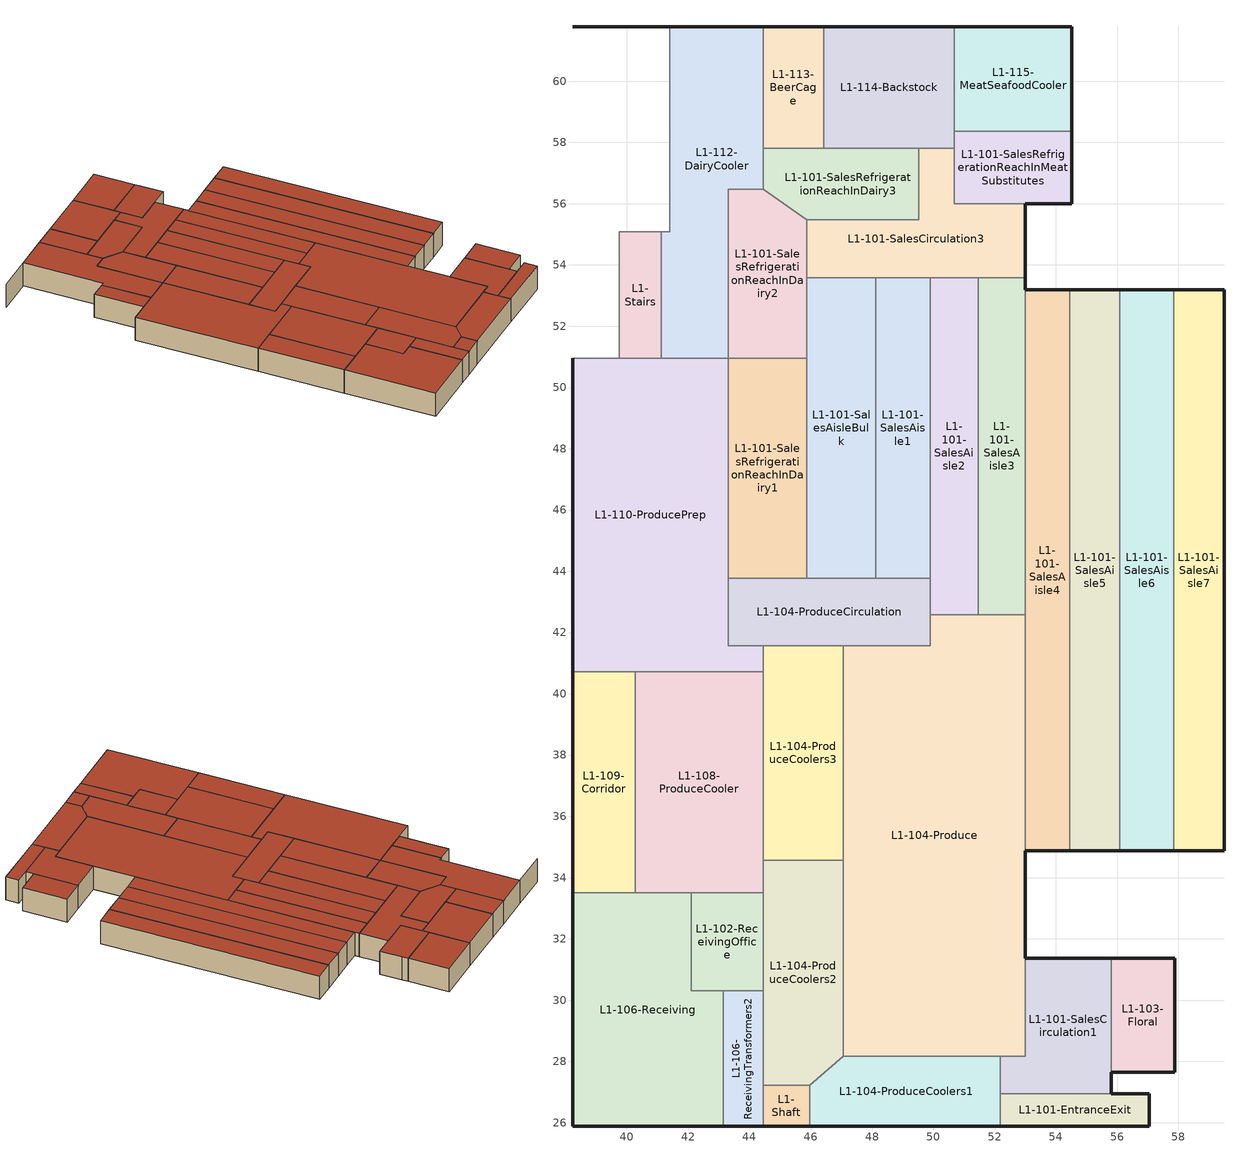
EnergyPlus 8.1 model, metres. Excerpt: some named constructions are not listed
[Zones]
L1-106-Receiving
 floor ground (Interior Floor): 38.22,25.88 38.22,33.5 42.09,33.5 42.09,30.31 43.15,30.31 43.15,25.88 z0
 wall outside (Exterior Wall): 38.22,33.5 38.22,25.88 43.15,25.88 z0:2.13
 wall to L1-102-ReceivingOffice (Interior Wall): 43.15,30.31 42.09,30.31 42.09,33.5 z0:2.13
 wall to L1-108-ProduceCooler (Interior Wall): 42.09,33.5 40.26,33.5 z0:2.13
 wall to L1-109-Corridor (Interior Wall): 40.26,33.5 38.22,33.5 z0:2.13
 wall to L1-106-ReceivingTransformers2 (Interior Wall): 43.15,25.88 43.15,30.31 z0:2.13
 roof outside (Exterior Roof): 38.22,25.88 43.15,25.88 43.15,30.31 42.09,30.31 42.09,33.5 38.22,33.5 z2.13
L1-112-DairyCooler
 floor ground (Interior Floor): 41.12,50.96 41.12,55.08 41.4,55.08 41.4,61.78 44.44,61.78 44.44,56.48 43.31,56.48 43.31,50.96 z0
 wall outside (Exterior Wall): 44.44,61.78 41.4,61.78 z0:2.13
 wall inside (Interior Wall): 41.4,61.78 41.4,55.08 41.12,55.08 z0:2.13
 wall to L1-Stairs (Interior Wall): 41.12,55.08 41.12,50.96 z0:2.13
 wall to L1-110-ProducePrep (Interior Wall): 41.12,50.96 43.31,50.96 z0:2.13
 wall to L1-101-SalesRefrigerationReachInDairy2 (Interior Wall): 43.31,50.96 43.31,56.48 44.44,56.48 z0:2.13
 wall to L1-101-SalesRefrigerationReachInDairy3 (Interior Wall): 44.44,56.48 44.44,57.81 z0:2.13
 wall to L1-113-BeerCage (Interior Wall): 44.44,57.81 44.44,61.78 z0:2.13
 roof outside (Exterior Roof): 41.12,50.96 43.31,50.96 43.31,56.48 44.44,56.48 44.44,61.78 41.4,61.78 41.4,55.08 41.12,55.08 z2.13
L1-Stairs
 floor ground (Interior Floor): 39.75,50.96 39.75,55.08 41.12,55.08 41.12,50.96 z0
 wall inside (Interior Wall): 41.12,55.08 39.75,55.08 z0:2.13
 wall to L1-111-GroceryFreezer (Interior Wall): 39.75,55.08 39.75,50.96 z0:2.13
 wall to L1-110-ProducePrep (Interior Wall): 39.75,50.96 41.12,50.96 z0:2.13
 roof outside (Exterior Roof): 39.75,50.96 41.12,50.96 41.12,55.08 39.75,55.08 z2.13
L1-110-ProducePrep
 floor ground (Interior Floor): 38.22,40.72 38.22,50.96 43.31,50.96 43.31,41.57 44.44,41.57 44.44,40.72 z0
 wall outside (Exterior Wall): 38.22,50.96 38.22,40.72 z0:2.13
 wall to L1-111-GroceryFreezer (Interior Wall): 39.75,50.96 38.22,50.96 z0:2.13
 wall to L1-109-Corridor (Interior Wall): 38.22,40.72 40.26,40.72 z0:2.13
 wall to L1-108-ProduceCooler (Interior Wall): 40.26,40.72 44.44,40.72 z0:2.13
 wall to L1-104-ProduceCoolers3 (Interior Wall): 44.44,40.72 44.44,41.57 z0:2.13
 wall to L1-104-ProduceCirculation (Interior Wall): 44.44,41.57 43.31,41.57 43.31,43.77 z0:2.13
 wall to L1-101-SalesRefrigerationReachInDairy1 (Interior Wall): 43.31,43.77 43.31,50.96 z0:2.13
 roof outside (Exterior Roof): 38.22,40.72 44.44,40.72 44.44,41.57 43.31,41.57 43.31,50.96 38.22,50.96 z2.13
L1-109-Corridor
 floor ground (Interior Floor): 38.22,33.5 38.22,40.72 40.26,40.72 40.26,33.5 z0
 wall outside (Exterior Wall): 38.22,40.72 38.22,33.5 z0:2.13
 wall to L1-108-ProduceCooler (Interior Wall): 40.26,33.5 40.26,40.72 z0:2.13
 roof outside (Exterior Roof): 38.22,33.5 40.26,33.5 40.26,40.72 38.22,40.72 z2.13
L1-115-MeatSeafoodCooler
 floor ground (Interior Floor): 50.69,58.37 50.69,61.78 54.53,61.78 54.53,58.37 z0
 wall outside (Exterior Wall): 54.53,58.37 54.53,61.78 50.69,61.78 z0:2.13
 wall to L1-101-SalesRefrigerationReachInMeatSubstitutes (Interior Wall): 50.69,58.37 54.53,58.37 z0:2.13
 wall to L1-114-Backstock (Interior Wall): 50.69,61.78 50.69,58.37 z0:2.13
 roof outside (Exterior Roof): 50.69,58.37 54.53,58.37 54.53,61.78 50.69,61.78 z2.13
L1-104-ProduceCoolers2
 floor ground (Interior Floor): 44.44,27.22 44.44,34.57 47.06,34.57 47.06,28.16 45.97,27.22 z0
 wall to L1-108-ProduceCooler (Interior Wall): 44.44,34.57 44.44,33.5 z0:2.13
 wall to L1-102-ReceivingOffice (Interior Wall): 44.44,33.5 44.44,30.31 z0:2.13
 wall to L1-106-ReceivingTransformers2 (Interior Wall): 44.44,30.31 44.44,27.22 z0:2.13
 wall to L1-Shaft (Interior Wall): 44.44,27.22 45.97,27.22 z0:2.13
 wall to L1-104-ProduceCoolers1 (Interior Wall): 45.97,27.22 47.06,28.16 z0:2.13
 wall to L1-104-Produce (Interior Wall): 47.06,28.16 47.06,34.57 z0:2.13
 wall to L1-104-ProduceCoolers3 (Interior Wall): 47.06,34.57 44.44,34.57 z0:2.13
 roof outside (Exterior Roof): 44.44,27.22 45.97,27.22 47.06,28.16 47.06,34.57 44.44,34.57 z2.13
L1-101-SalesRefrigerationReachInDairy1
 floor ground (Interior Floor): 43.31,43.77 43.31,50.96 45.87,50.96 45.87,43.77 z0
 wall to L1-104-ProduceCirculation (Interior Wall): 43.31,43.77 45.87,43.77 z0:2.13
 wall to L1-101-SalesAisleBulk (Interior Wall): 45.87,43.77 45.87,50.96 z0:2.13
 wall to L1-101-SalesRefrigerationReachInDairy2 (Interior Wall): 45.87,50.96 43.31,50.96 z0:2.13
 roof outside (Exterior Roof): 43.31,43.77 45.87,43.77 45.87,50.96 43.31,50.96 z2.13
L1-101-SalesCirculation1
 floor ground (Interior Floor): 52.18,26.95 52.18,28.16 53,28.16 53,31.36 55.81,31.36 55.81,26.95 z0
 wall outside (Exterior Wall): 55.81,31.36 53,31.36 / 55.81,26.95 55.81,27.65 z0:2.13
 wall to L1-103-Floral (Interior Wall): 55.81,27.65 55.81,31.36 z0:2.13
 wall to L1-104-Produce (Interior Wall): 53,31.36 53,28.16 52.18,28.16 z0:2.13
 wall to L1-104-ProduceCoolers1 (Interior Wall): 52.18,28.16 52.18,26.95 z0:2.13
 wall to L1-101-EntranceExit (Interior Wall): 52.18,26.95 55.81,26.95 z0:2.13
 roof outside (Exterior Roof): 52.18,26.95 55.81,26.95 55.81,31.36 53,31.36 53,28.16 52.18,28.16 z2.13
L1-101-SalesCirculation3
 floor ground (Interior Floor): 45.87,53.58 45.87,55.47 49.53,55.47 49.53,57.81 50.69,57.81 50.69,55.99 53,55.99 53,53.58 z0
 wall outside (Exterior Wall): 53,53.58 53,55.99 z0:2.13
 wall to L1-101-SalesAisle1 (Interior Wall): 48.13,53.58 49.9,53.58 z0:2.13
 wall to L1-101-SalesAisle2 (Interior Wall): 49.9,53.58 51.47,53.58 z0:2.13
 wall to L1-101-SalesAisle3 (Interior Wall): 51.47,53.58 53,53.58 z0:2.13
 wall to L1-101-SalesRefrigerationReachInMeatSubstitutes (Interior Wall): 53,55.99 50.69,55.99 50.69,57.81 z0:2.13
 wall to L1-114-Backstock (Interior Wall): 50.69,57.81 49.53,57.81 z0:2.13
 wall to L1-101-SalesRefrigerationReachInDairy3 (Interior Wall): 49.53,57.81 49.53,55.47 45.87,55.47 z0:2.13
 wall to L1-101-SalesRefrigerationReachInDairy2 (Interior Wall): 45.87,55.47 45.87,53.58 z0:2.13
 wall to L1-101-SalesAisleBulk (Interior Wall): 45.87,53.58 48.13,53.58 z0:2.13
 roof outside (Exterior Roof): 45.87,53.58 53,53.58 53,55.99 50.69,55.99 50.69,57.81 49.53,57.81 49.53,55.47 45.87,55.47 z2.13
L1-101-SalesRefrigerationReachInDairy3
 floor ground (Interior Floor): 44.44,56.48 44.44,57.81 49.53,57.81 49.53,55.47 45.87,55.47 z0
 wall to L1-114-Backstock (Interior Wall): 49.53,57.81 46.42,57.81 z0:2.13
 wall to L1-113-BeerCage (Interior Wall): 46.42,57.81 44.44,57.81 z0:2.13
 wall to L1-101-SalesRefrigerationReachInDairy2 (Interior Wall): 44.44,56.48 45.87,55.47 z0:2.13
 roof outside (Exterior Roof): 45.87,55.47 49.53,55.47 49.53,57.81 44.44,57.81 44.44,56.48 z2.13
L1-101-SalesAisleBulk
 floor ground (Interior Floor): 45.87,43.77 45.87,53.58 48.13,53.58 48.13,43.77 z0
 wall to L1-101-SalesRefrigerationReachInDairy2 (Interior Wall): 45.87,53.58 45.87,50.96 z0:2.13
 wall to L1-104-ProduceCirculation (Interior Wall): 45.87,43.77 48.13,43.77 z0:2.13
 wall to L1-101-SalesAisle1 (Interior Wall): 48.13,43.77 48.13,53.58 z0:2.13
 roof outside (Exterior Roof): 45.87,43.77 48.13,43.77 48.13,53.58 45.87,53.58 z2.13
L1-101-SalesRefrigerationReachInDairy2
 floor ground (Interior Floor): 43.31,50.96 43.31,56.48 44.44,56.48 45.87,55.47 45.87,50.96 z0
 roof outside (Exterior Roof): 43.31,50.96 45.87,50.96 45.87,55.47 44.44,56.48 43.31,56.48 z2.13
L1-101-SalesAisle2
 floor ground (Interior Floor): 49.9,42.58 49.9,53.58 51.47,53.58 51.47,42.58 z0
 wall to L1-101-SalesAisle1 (Interior Wall): 49.9,53.58 49.9,43.77 z0:2.13
 wall to L1-104-ProduceCirculation (Interior Wall): 49.9,43.77 49.9,42.58 z0:2.13
 wall to L1-104-Produce (Interior Wall): 49.9,42.58 51.47,42.58 z0:2.13
 wall to L1-101-SalesAisle3 (Interior Wall): 51.47,42.58 51.47,53.58 z0:2.13
 roof outside (Exterior Roof): 49.9,42.58 51.47,42.58 51.47,53.58 49.9,53.58 z2.13
L1-101-SalesAisle7
 floor ground (Interior Floor): 57.84,34.87 57.84,53.19 59.49,53.19 59.49,34.87 z0
 wall outside (Exterior Wall): 57.84,34.87 59.49,34.87 59.49,53.19 57.84,53.19 z0:2.13
 wall to L1-101-SalesAisle6 (Interior Wall): 57.84,53.19 57.84,34.87 z0:2.13
 roof outside (Exterior Roof): 57.84,34.87 59.49,34.87 59.49,53.19 57.84,53.19 z2.13
L1-101-SalesAisle6
 floor ground (Interior Floor): 56.1,34.87 56.1,53.19 57.84,53.19 57.84,34.87 z0
 wall outside (Exterior Wall): 56.1,34.87 57.84,34.87 / 57.84,53.19 56.1,53.19 z0:2.13
 wall to L1-101-SalesAisle5 (Interior Wall): 56.1,53.19 56.1,34.87 z0:2.13
 roof outside (Exterior Roof): 56.1,34.87 57.84,34.87 57.84,53.19 56.1,53.19 z2.13
L1-101-SalesAisle5
 floor ground (Interior Floor): 54.45,34.87 54.45,53.19 56.1,53.19 56.1,34.87 z0
 wall outside (Exterior Wall): 54.45,34.87 56.1,34.87 / 56.1,53.19 54.45,53.19 z0:2.13
 wall to L1-101-SalesAisle4 (Interior Wall): 54.45,53.19 54.45,34.87 z0:2.13
 roof outside (Exterior Roof): 54.45,34.87 56.1,34.87 56.1,53.19 54.45,53.19 z2.13
L1-101-SalesAisle4
 floor ground (Interior Floor): 53,34.87 53,53.19 54.45,53.19 54.45,34.87 z0
 wall outside (Exterior Wall): 53,34.87 54.45,34.87 / 54.45,53.19 53,53.19 z0:2.13
 wall to L1-101-SalesAisle3 (Interior Wall): 53,53.19 53,42.58 z0:2.13
 wall to L1-104-Produce (Interior Wall): 53,42.58 53,34.87 z0:2.13
 roof outside (Exterior Roof): 53,34.87 54.45,34.87 54.45,53.19 53,53.19 z2.13
L1-104-ProduceCirculation
 floor ground (Interior Floor): 43.31,41.57 43.31,43.77 49.9,43.77 49.9,41.57 z0
 wall to L1-104-ProduceCoolers3 (Interior Wall): 44.44,41.57 47.06,41.57 z0:2.13
 wall to L1-104-Produce (Interior Wall): 47.06,41.57 49.9,41.57 49.9,42.58 z0:2.13
 wall to L1-101-SalesAisle1 (Interior Wall): 49.9,43.77 48.13,43.77 z0:2.13
 roof outside (Exterior Roof): 43.31,41.57 49.9,41.57 49.9,43.77 43.31,43.77 z2.13
L1-104-Produce
 floor ground (Interior Floor): 47.06,28.16 47.06,41.57 49.9,41.57 49.9,42.58 53,42.58 53,28.16 z0
 wall outside (Exterior Wall): 53,31.36 53,34.87 z0:2.13
 wall to L1-104-ProduceCoolers3 (Interior Wall): 47.06,41.57 47.06,34.57 z0:2.13
 wall to L1-104-ProduceCoolers1 (Interior Wall): 47.06,28.16 52.18,28.16 z0:2.13
 wall to L1-101-SalesAisle3 (Interior Wall): 53,42.58 51.47,42.58 z0:2.13
 roof outside (Exterior Roof): 47.06,28.16 53,28.16 53,42.58 49.9,42.58 49.9,41.57 47.06,41.57 z2.13
L1-101-SalesAisle3
 floor ground (Interior Floor): 51.47,42.58 51.47,53.58 53,53.58 53,42.58 z0
 wall outside (Exterior Wall): 53,53.19 53,53.58 z0:2.13
 roof outside (Exterior Roof): 51.47,42.58 53,42.58 53,53.58 51.47,53.58 z2.13
L1-101-SalesAisle1
 floor ground (Interior Floor): 48.13,43.77 48.13,53.58 49.9,53.58 49.9,43.77 z0
 roof outside (Exterior Roof): 48.13,43.77 49.9,43.77 49.9,53.58 48.13,53.58 z2.13
L1-103-Floral
 floor ground (Interior Floor): 55.81,27.65 55.81,31.36 57.88,31.36 57.88,27.65 z0
 wall outside (Exterior Wall): 55.81,27.65 57.88,27.65 57.88,31.36 55.81,31.36 z0:2.13
 roof outside (Exterior Roof): 55.81,27.65 57.88,27.65 57.88,31.36 55.81,31.36 z2.13
L1-101-SalesRefrigerationReachInMeatSubstitutes
 floor ground (Interior Floor): 50.69,55.99 50.69,58.37 54.53,58.37 54.53,55.99 z0
 wall outside (Exterior Wall): 53,55.99 54.53,55.99 54.53,57.81 54.53,58.37 z0:2.13
 wall to L1-114-Backstock (Interior Wall): 50.69,58.37 50.69,57.81 z0:2.13
 roof outside (Exterior Roof): 50.69,55.99 54.53,55.99 54.53,58.37 50.69,58.37 z2.13
L1-104-ProduceCoolers3
 floor ground (Interior Floor): 44.44,34.57 44.44,41.57 47.06,41.57 47.06,34.57 z0
 wall to L1-108-ProduceCooler (Interior Wall): 44.44,40.72 44.44,34.57 z0:2.13
 roof outside (Exterior Roof): 44.44,34.57 47.06,34.57 47.06,41.57 44.44,41.57 z2.13
L1-104-ProduceCoolers1
 floor ground (Interior Floor): 45.97,25.88 45.97,27.22 47.06,28.16 52.18,28.16 52.19,25.88 z0
 wall outside (Exterior Wall): 45.97,25.88 52.19,25.88 z0:2.13
 wall to L1-Shaft (Interior Wall): 45.97,27.22 45.97,25.88 z0:2.13
 wall to L1-101-EntranceExit (Interior Wall): 52.19,25.88 52.18,26.95 z0:2.13
 roof outside (Exterior Roof): 45.97,25.88 52.19,25.88 52.18,28.16 47.06,28.16 45.97,27.22 z2.13
L1-101-EntranceExit
 floor ground (Interior Floor): 52.19,25.88 52.18,26.95 57.06,26.95 57.06,25.88 z0
 wall outside (Exterior Wall): 52.19,25.88 57.06,25.88 57.06,26.95 55.81,26.95 z0:2.13
 roof outside (Exterior Roof): 52.19,25.88 57.06,25.88 57.06,26.95 52.18,26.95 z2.13
L1-Shaft
 floor ground (Interior Floor): 44.44,25.88 44.44,27.22 45.97,27.22 45.97,25.88 z0
 wall outside (Exterior Wall): 44.44,25.88 45.97,25.88 z0:2.13
 wall to L1-106-ReceivingTransformers2 (Interior Wall): 44.44,27.22 44.44,25.88 z0:2.13
 roof outside (Exterior Roof): 44.44,25.88 45.97,25.88 45.97,27.22 44.44,27.22 z2.13
L1-114-Backstock
 floor ground (Interior Floor): 46.42,57.81 46.42,61.78 50.69,61.78 50.69,57.81 z0
 wall outside (Exterior Wall): 50.69,61.78 46.42,61.78 z0:2.13
 wall to L1-113-BeerCage (Interior Wall): 46.42,61.78 46.42,57.81 z0:2.13
 roof outside (Exterior Roof): 46.42,57.81 50.69,57.81 50.69,61.78 46.42,61.78 z2.13
L1-113-BeerCage
 floor ground (Interior Floor): 44.44,57.81 44.44,61.78 46.42,61.78 46.42,57.81 z0
 wall outside (Exterior Wall): 46.42,61.78 44.44,61.78 z0:2.13
 roof outside (Exterior Roof): 44.44,57.81 46.42,57.81 46.42,61.78 44.44,61.78 z2.13
L1-102-ReceivingOffice
 floor ground (Interior Floor): 42.09,30.31 42.09,33.5 44.44,33.5 44.44,30.31 z0
 wall to L1-106-ReceivingTransformers2 (Interior Wall): 43.15,30.31 44.44,30.31 z0:2.13
 wall to L1-108-ProduceCooler (Interior Wall): 44.44,33.5 42.09,33.5 z0:2.13
 roof outside (Exterior Roof): 42.09,30.31 44.44,30.31 44.44,33.5 42.09,33.5 z2.13
L1-106-ReceivingTransformers2
 floor ground (Interior Floor): 43.15,25.88 43.15,30.31 44.44,30.31 44.44,25.88 z0
 wall outside (Exterior Wall): 43.15,25.88 44.44,25.88 z0:2.13
 roof outside (Exterior Roof): 43.15,25.88 44.44,25.88 44.44,30.31 43.15,30.31 z2.13
L1-108-ProduceCooler
 floor ground (Interior Floor): 40.26,33.5 40.26,40.72 44.44,40.72 44.44,33.5 z0
 roof outside (Exterior Roof): 40.26,33.5 44.44,33.5 44.44,40.72 40.26,40.72 z2.13
L1-111-GroceryFreezer
 wall outside (Exterior Wall): 41.4,61.78 38.22,61.78 z0:2.13
[Building]
NoeValleyWFM_Geometry.idf: North Axis {deg}=356.173; Terrain=City; Solar Distribution or maybe FullExterior=FullInteriorAndExteriorWithReflections; Maximum Number of Warmup Days=25; Minimum Number of Warmup Days=6
[Site:Location]
Sacramento Executive Arpt	USA: 38.5, -121.5, -8, 5
[SizingPeriod:DesignDay] Day of Month=21; Dry-Bulb Temperature Range Modifier Type=DefaultMultipliers; Barometric Pressure {Pa}=101265; Rain {Yes/No}=No; Snow on ground {Yes/No}=No; Daylight Savings Time Indicator=No
Name | Month | Day Type | Maximum Dry-Bulb Temperature {C} | Daily Dry-Bulb Temperature Range {C} | Humidity Condition Type | Wetbulb at Maximum Dry-Bulb {C} | Wind Speed {m/s} design conditions vs. traditional 6.71 m/s (15 mph) | Wind Direction {Degrees; N=0, S=180} | Solar Model Indicator | Clearness {0.0 to 1.1} | Dewpoint at Maximum Dry-Bulb {C} | Wind Speed {m/s} design conditions vs. traditional 3.35 m/s (7mph) | ASHRAE Clear Sky Optical Depth for Beam Irradiance (taub) | ASHRAE Clear Sky Optical Depth for Diffuse Irradiance (taud)
Sacramento Executive Arpt Ann Htg 99.6% Condns DB | 12 | WinterDesignDay | -0.4 | 0 | Wetbulb | -0.4 | 0.9 | 320 | ASHRAEClearSky | 0
Sacramento Executive Arpt Ann Hum_n 99.6% Condns DP=>MCDB | 12 | WinterDesignDay | 10.8 | 0 | Dewpoint |  | 0.9 | 320 | ASHRAEClearSky | 0 | -6.4
Sacramento Executive Arpt Ann Htg Wind 99.6% Condns WS=>MCDB | 12 | WinterDesignDay | 11.7 | 0 | Wetbulb | 11.7 | 11.6 | 320 | ASHRAEClearSky | 0
Sacramento Executive Arpt Ann Clg .4% Condns DB=>MWB | 7 | SummerDesignDay | 37.9 | 18.1 | Wetbulb | 21.3 |  | 220 | ASHRAETau |  |  | 3.4 | 0.382 | 2.325
[Zone] Type=1
L1-106-Receiving; L1-112-DairyCooler; L1-Stairs; L1-110-ProducePrep; L1-109-Corridor; L1-115-MeatSeafoodCooler; L1-104-ProduceCoolers2; L1-101-SalesRefrigerationReachInDairy1; L1-101-SalesCirculation1; L1-101-SalesCirculation3; L1-101-SalesRefrigerationReachInDairy3; L1-101-SalesAisleBulk; L1-101-SalesRefrigerationReachInDairy2; L1-101-SalesAisle2; L1-101-SalesAisle7; L1-101-SalesAisle6; L1-101-SalesAisle5; L1-101-SalesAisle4; L1-104-ProduceCirculation; L1-104-Produce; L1-101-SalesAisle3; L1-101-SalesAisle1; L1-103-Floral; L1-101-SalesRefrigerationReachInMeatSubstitutes; L1-104-ProduceCoolers3; L1-104-ProduceCoolers1; L1-101-EntranceExit; L1-Shaft; L1-114-Backstock; L1-113-BeerCage; L1-102-ReceivingOffice; L1-106-ReceivingTransformers2; L1-108-ProduceCooler; L1-111-GroceryFreezer
